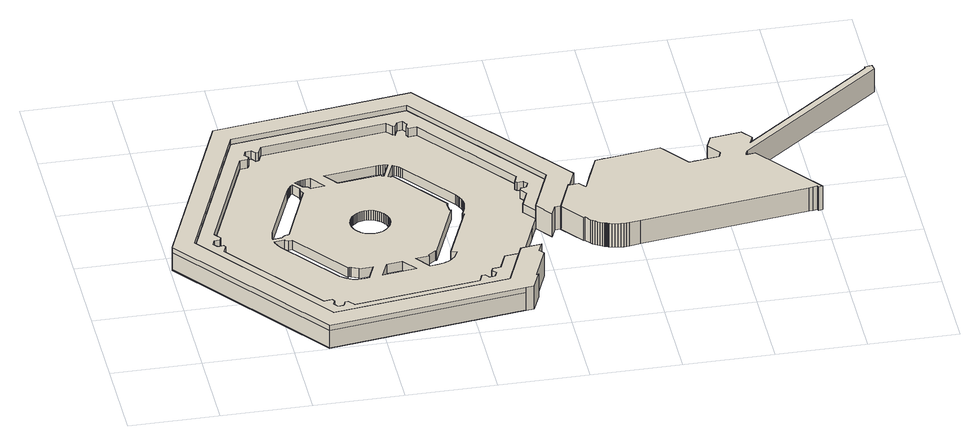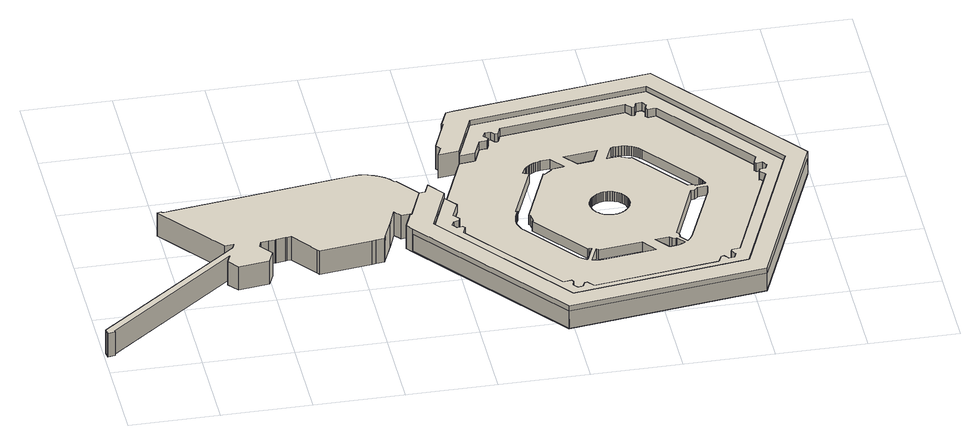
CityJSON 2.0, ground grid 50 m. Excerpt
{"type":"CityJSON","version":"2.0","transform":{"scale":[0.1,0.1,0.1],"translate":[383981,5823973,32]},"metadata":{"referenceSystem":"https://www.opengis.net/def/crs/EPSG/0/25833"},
"CityObjects":{
"building1":{"type":"Building","attributes":{"name":"Flughafen Tegel","Gemeindeschluessel":"11000012","function":"31001_3092"},"address":[{"country":"Germany","locality":"Berlin","thoroughfareNumber":"1","thoroughfareName":"Flughafen Tegel"}],"children":["building1-1","building1-2","building1-3","building1-4"]},
"building1-1":{"type":"BuildingPart","attributes":{"BezugspunktDach":"2200","measuredHeight":5.99,"storeysAboveGround":8},"parents":["building1"],"geometry":[{"type":"MultiSurface","lod":"1","boundaries":[[[0,1,2,3,4,5,6,7,8,9,10,11,12,13,14,15,16,17,18,19,20,21,22,23,24,25,26,27,28,29,30,31,32,33,34,35,36,37,38,39,40,41,42,43,44,45,46,47,48,49,50,51,52,53,54,55,56,57,58,59],[60,61,62,63,64,65,66,67,68,69,70,71,72,73,74,75,76,77,78,79,80,81,82,83,84,85,86,87,88,89,90,91,92,93,94,95,96,97,98,99,100,101,102,103,104,105],[106,107,108,109,110,111,112,113,114,115,116],[117,118,119,120,121,122,123,124,125,126,127,128,129],[130,131,132,133,134,135,136,137,138,139,140,141,142,143,144,145,146,147,148,149,150],[151,152,153,154,155,156,157,158,159,160,161,162,163,164,165,166,167,168,169,170,171,172,173,174,175,176,177,178,179,180],[181,182,183,184],[185,186,187,188,189,190,191,192,193,194,195,196,197,198,199,200,201,202,203,204,205,206,207,208,209,210,211,212,213,214,215,216,217,218,219,220,221,222,223,224,225,226,227,228,229,230,231,232,233,234,235,236,237,238,239,240]],[[241,242,243,244,245,246,247,248,249,250,251,252,253,254,255,256,257,258,259,260,261,262,263,264,265,266,267,268,269,270,271,272,273,274,275,276,277,278,279,280,281,282,283,284,285,286,287,288,289,290,291,292,293,294,295,296,297,298,299,300],[301,302,303,304,305,306,307,308,309,310,311,312,313,314,315,316,317,318,319,320,321,322,323,324,325,326,327,328,329,330,331,332,333,334,335,336,337,338,339,340,341,342,343,344,345,346],[347,348,349,350,351,352,353,354,355,356,357],[358,359,360,361,362,363,364,365,366,367,368,369,370],[371,372,373,374,375,376,377,378,379,380,381,382,383,384,385,386,387,388,389,390,391],[392,393,394,395,396,397,398,399,400,401,402,403,404,405,406,407,408,409,410,411,412,413,414,415,416,417,418,419,420,421],[422,423,424,425],[426,427,428,429,430,431,432,433,434,435,436,437,438,439,440,441,442,443,444,445,446,447,448,449,450,451,452,453,454,455,456,457,458,459,460,461,462,463,464,465,466,467,468,469,470,471,472,473,474,475,476,477,478,479,480,481]],[[274,273,26,25]],[[275,274,25,24]],[[276,275,24,23]],[[301,346,105,104]],[[302,301,104,103]],[[303,302,103,102]],[[304,303,102,101]],[[305,304,101,100]],[[306,305,100,99]],[[307,306,99,98]],[[308,307,98,97]],[[309,308,97,96]],[[310,309,96,95]],[[311,310,95,94]],[[312,311,94,93]],[[313,312,93,92]],[[314,313,92,91]],[[315,314,91,90]],[[316,315,90,89]],[[317,316,89,88]],[[318,317,88,87]],[[319,318,87,86]],[[320,319,86,85]],[[321,320,85,84]],[[322,321,84,83]],[[323,322,83,82]],[[324,323,82,81]],[[325,324,81,80]],[[326,325,80,79]],[[327,326,79,78]],[[328,327,78,77]],[[329,328,77,76]],[[330,329,76,75]],[[331,330,75,74]],[[332,331,74,73]],[[333,332,73,72]],[[334,333,72,71]],[[335,334,71,70]],[[336,335,70,69]],[[337,336,69,68]],[[338,337,68,67]],[[339,338,67,66]],[[340,339,66,65]],[[341,340,65,64]],[[342,341,64,63]],[[343,342,63,62]],[[344,343,62,61]],[[345,344,61,60]],[[346,345,60,105]],[[347,357,116,115]],[[348,347,115,114]],[[349,348,114,113]],[[350,349,113,112]],[[351,350,112,111]],[[352,351,111,110]],[[353,352,110,109]],[[354,353,109,108]],[[355,354,108,107]],[[356,355,107,106]],[[357,356,106,116]],[[358,370,129,128]],[[359,358,128,127]],[[360,359,127,126]],[[361,360,126,125]],[[362,361,125,124]],[[363,362,124,123]],[[364,363,123,122]],[[365,364,122,121]],[[366,365,121,120]],[[367,366,120,119]],[[368,367,119,118]],[[369,368,118,117]],[[370,369,117,129]],[[371,391,150,149]],[[372,371,149,148]],[[373,372,148,147]],[[374,373,147,146]],[[375,374,146,145]],[[376,375,145,144]],[[377,376,144,143]],[[378,377,143,142]],[[379,378,142,141]],[[380,379,141,140]],[[381,380,140,139]],[[382,381,139,138]],[[383,382,138,137]],[[384,383,137,136]],[[385,384,136,135]],[[386,385,135,134]],[[387,386,134,133]],[[388,387,133,132]],[[389,388,132,131]],[[390,389,131,130]],[[391,390,130,150]],[[392,421,180,179]],[[393,392,179,178]],[[394,393,178,177]],[[395,394,177,176]],[[396,395,176,175]],[[397,396,175,174]],[[398,397,174,173]],[[399,398,173,172]],[[400,399,172,171]],[[401,400,171,170]],[[402,401,170,169]],[[403,402,169,168]],[[404,403,168,167]],[[405,404,167,166]],[[406,405,166,165]],[[407,406,165,164]],[[408,407,164,163]],[[409,408,163,162]],[[410,409,162,161]],[[411,410,161,160]],[[412,411,160,159]],[[413,412,159,158]],[[414,413,158,157]],[[415,414,157,156]],[[416,415,156,155]],[[417,416,155,154]],[[418,417,154,153]],[[419,418,153,152]],[[420,419,152,151]],[[421,420,151,180]],[[422,425,184,183]],[[423,422,183,182]],[[424,423,182,181]],[[425,424,181,184]],[[426,481,240,239]],[[427,426,239,238]],[[428,427,238,237]],[[429,428,237,236]],[[430,429,236,235]],[[431,430,235,234]],[[432,431,234,233]],[[433,432,233,232]],[[434,433,232,231]],[[435,434,231,230]],[[436,435,230,229]],[[437,436,229,228]],[[438,437,228,227]],[[439,438,227,226]],[[440,439,226,225]],[[441,440,225,224]],[[442,441,224,223]],[[443,442,223,222]],[[444,443,222,221]],[[445,444,221,220]],[[446,445,220,219]],[[447,446,219,218]],[[448,447,218,217]],[[449,448,217,216]],[[450,449,216,215]],[[451,450,215,214]],[[452,451,214,213]],[[453,452,213,212]],[[454,453,212,211]],[[455,454,211,210]],[[456,455,210,209]],[[457,456,209,208]],[[458,457,208,207]],[[459,458,207,206]],[[460,459,206,205]],[[461,460,205,204]],[[462,461,204,203]],[[463,462,203,202]],[[464,463,202,201]],[[465,464,201,200]],[[466,465,200,199]],[[467,466,199,198]],[[468,467,198,197]],[[469,468,197,196]],[[470,469,196,195]],[[471,470,195,194]],[[472,471,194,193]],[[473,472,193,192]],[[474,473,192,191]],[[475,474,191,190]],[[476,475,190,189]],[[477,476,189,188]],[[478,477,188,187]],[[479,478,187,186]],[[480,479,186,185]],[[481,480,185,240]],[[241,300,59,58,482]],[[242,241,483,58,57]],[[242,57,56,243]],[[243,56,55,244]],[[244,55,54,245]],[[484,246,245,54,53]],[[246,53,52,247]],[[247,52,51,248]],[[249,248,485,51,50]],[[250,249,50,49]],[[251,250,49,48]],[[252,251,48,47]],[[253,252,47,46]],[[254,253,486,46,45,487]],[[255,254,488,45,44]],[[255,44,43,256]],[[256,489,43,42,257]],[[490,258,257,42,41]],[[259,258,41,40]],[[259,491,40,39,260]],[[261,260,39,38]],[[261,38,37,262]],[[263,262,37,36]],[[264,263,36,35]],[[264,492,35,34,265]],[[266,265,34,33,493]],[[267,266,33,32]],[[268,267,32,31]],[[268,31,30,269]],[[269,30,29,270]],[[271,270,29,28]],[[272,271,494,28,27]],[[273,272,27,26]],[[495,277,276,23,22]],[[278,277,22,21]],[[278,21,20,279]],[[279,20,19,280]],[[281,280,19,18]],[[282,281,18,17]],[[282,17,16,283]],[[283,16,15,284]],[[285,284,15,14]],[[286,285,14,13]],[[287,286,13,12]],[[287,12,11,288]],[[289,288,11,10]],[[290,289,10,9]],[[291,290,9,8]],[[292,291,8,7]],[[293,292,496,7,6]],[[294,293,6,5]],[[295,294,5,4]],[[296,295,4,3]],[[296,3,2,297]],[[297,497,2,1,298]],[[299,298,1,0]],[[300,299,0,59]]]}]},
"building1-2":{"type":"BuildingPart","attributes":{"BezugspunktDach":"2200","measuredHeight":11.52,"storeysAboveGround":8},"parents":["building1"],"geometry":[{"type":"MultiSurface","lod":"1","boundaries":[[[498,499,500,501,502,503,504,505,506,507,508,509,510,511,512,513,514,515,516,517,518,519,520,521,522,523,524,525,526,527,528,529,530,531,532,533,534,535,536,537,538,539,540,541,542,543,544,545,546,547,548,549,550,551,552,553,554,555,556,557,558,559,560,561]],[[562,563,564,565,566,567,568,569,570,571,572,573,574,575,576,577,578,579,580,581,582,583,584,585,586,587,588,589,590,591,592,593,594,595,596,597,598,599,600,601,602,603,604,605,606,607,608,609,610,611,612,613,614,615,616,617,618,619,620,621,622,623,624,625]],[[27,26,273,272,566,565,557,556]],[[28,27,556,555]],[[567,566,272,271]],[[29,28,555,554]],[[568,567,271,270,626]],[[30,29,554,553]],[[569,568,627,270,269]],[[31,30,628,553,552]],[[570,569,269,268]],[[571,570,268,267,32,31,552,551]],[[33,32,629,551,550]],[[572,571,267,266]],[[34,33,550,549]],[[573,572,266,265]],[[574,573,549,548],[265,264,35,34]],[[36,35,548,547]],[[575,574,492,264,263]],[[37,36,547,546]],[[576,575,263,262]],[[38,37,546,545]],[[577,576,262,261]],[[39,38,545,544]],[[578,577,261,260]],[[40,39,544,543]],[[579,578,260,259]],[[41,40,543,542]],[[580,579,259,258]],[[42,41,542,541]],[[581,580,258,257]],[[582,581,630,257,256,43,42,541,540]],[[631,44,43,256,255,583,582,540,539]],[[45,44,539,538]],[[584,583,632,255,254]],[[253,46,45,538,537]],[[585,584,633,254,253]],[[47,46,253,252,634,586,585,537,536]],[[48,47,635,536,535]],[[587,586,252,251]],[[49,48,535,534]],[[588,587,251,250]],[[50,49,250,249,50,589,588,534,533]],[[51,50,533,532]],[[590,589,249,248]],[[52,51,532,531]],[[591,590,51,248,247]],[[53,52,531,530]],[[592,591,247,246]],[[636,54,53,530,529]],[[593,592,637,246,245]],[[594,593,245,244,55,54,529,528]],[[56,55,244,243,595,594,528,527]],[[596,595,243,242,57,56,638,527,526]],[[597,596,639,242,241,58,57,526,525]],[[598,597,525,524]],[[0,59,524,523]],[[599,598,59,300,299]],[[600,599,523,522],[299,298,1,0]],[[640,2,1,298,297,601,600,522,521]],[[3,2,521,520]],[[602,601,297,296]],[[603,602,641,296,295,4,3,520,519]],[[604,603,295,294,5,4,519,518]],[[605,604,518,517],[294,293,6,5]],[[642,7,6,517,516]],[[606,605,6,293,292]],[[607,606,516,515],[292,291,8,7]],[[9,8,291,290,608,607,515,514]],[[10,9,290,289,609,608,514,513]],[[11,10,289,288,610,609,513,512]],[[12,11,512,511]],[[611,610,643,288,287]],[[612,611,511,510],[287,286,13,12]],[[14,13,510,509]],[[613,612,644,286,285]],[[15,14,509,508]],[[614,613,645,285,284]],[[615,614,646,284,283,16,15,508,507]],[[616,615,283,282,17,16,507,506]],[[18,17,506,505]],[[617,616,647,282,281,648]],[[19,18,281,280,618,617,505,504]],[[619,618,280,279,20,19,504,503]],[[620,619,649,279,278,21,20,503,502]],[[22,21,502,501]],[[621,620,278,277]],[[23,22,277,276,622,621,501,500]],[[625,561,560,562]],[[562,560,559,563]],[[563,650,559,558,564]],[[564,651,558,557,565]],[[272,273,26,27]],[[271,272,27,28]],[[626,270,271,28,29]],[[269,270,627,29,30]],[[268,269,628,30,31]],[[31,32,267,268]],[[266,267,629,32,33]],[[265,266,33,34]],[[35,264,265,34]],[[263,264,492,35,36]],[[262,263,36,37]],[[261,262,37,38]],[[260,261,38,39]],[[259,260,39,40]],[[258,259,40,41]],[[257,258,41,42]],[[42,43,256,257,630]],[[255,256,43,44,631]],[[254,255,632,44,45]],[[254,633,45,46,253]],[[634,252,253,46,47]],[[251,252,635,47,48]],[[250,251,48,49]],[[249,250,49,50]],[[248,249,50,51]],[[247,248,51,52]],[[246,247,52,53]],[[245,246,637,53,54,636]],[[54,55,244,245]],[[243,244,55,56]],[[638,56,57,242,243]],[[57,58,241,242,639]],[[299,300,59,0]],[[1,298,299,0]],[[297,298,1,2,640]],[[296,297,2,3]],[[3,4,295,296,641]],[[4,5,294,295]],[[6,293,294,5]],[[292,293,6,7,642]],[[8,291,292,7]],[[290,291,8,9]],[[289,290,9,10]],[[288,289,10,11]],[[287,288,643,11,12]],[[13,286,287,12]],[[285,286,644,13,14]],[[284,285,645,14,15]],[[15,16,283,284,646]],[[16,17,282,283]],[[648,281,282,647,17,18]],[[280,281,18,19]],[[19,20,279,280]],[[20,21,278,279,649]],[[277,278,21,22]],[[276,277,22,23]],[[623,622,500,499]],[[623,652,499,498,624]],[[625,624,498,561]]]}]},
"building1-3":{"type":"BuildingPart","attributes":{"BezugspunktDach":"2200","measuredHeight":14.78,"storeysAboveGround":8},"parents":["building1"],"geometry":[{"type":"MultiSurface","lod":"1","boundaries":[[[653,654,655,656,657,658,659,660,661,662,663,664,665,666,667,668,669,670,671,672,673,674,675,676,677,678]],[[679,680,681,682,683,684,685,686,687,688,689,690,691,692,693,694,695,696,697,698,699,700,701,702,703,704]],[[705,706,707,678,677]],[[679,704,708,709]],[[710,705,677,676]],[[680,679,709,711]],[[681,680,712,711,713,714,710,676,675]],[[682,681,675,674]],[[683,682,674,673]],[[686,685,671,670]],[[687,686,670,669]],[[688,687,669,668]],[[689,688,715,565,564,558,557,668,667]],[[559,558,667,666]],[[690,689,564,563]],[[560,559,666,665]],[[691,690,563,562]],[[561,560,665,664]],[[692,691,716,562,625]],[[693,692,664,663],[625,624,498,561]],[[499,498,624,623,694,693,663,662]],[[695,694,662,661],[623,622,500,499]],[[696,695,661,660]],[[697,696,660,659]],[[698,697,659,658]],[[699,698,658,657]],[[700,699,657,656]],[[701,700,656,655]],[[702,701,655,654]],[[717,718,654,653]],[[703,702,719,720]],[[706,717,653,678]],[[704,703,720,708]],[[709,708,707,706,705]],[[711,709,705,710]],[[710,714,713,711,712]],[[684,683,673,672]],[[684,672,671,685]],[[557,558,564,565,715]],[[563,564,558,559]],[[562,563,559,560]],[[625,562,716,560,561]],[[498,624,625,561]],[[623,624,498,499]],[[500,622,623,499]],[[720,719,718,717]],[[708,720,717,706]]]}]},
"building1-4":{"type":"BuildingPart","attributes":{"BezugspunktDach":"2200","measuredHeight":14.93,"storeysAboveGround":8},"parents":["building1"],"geometry":[{"type":"Solid","lod":"1","boundaries":[[[[721,722,723,724,725,726,727,728,729,730,731,732,733,734,735,736,737,738,739,740,741,742,743,744,745,746,747,748,749,750,751,752,753,754,755,756,757,758,759,760,761,762,763,764,765,766,767,768,769,770,771,772,773,774,775,776,777,778,779,780,781,782,673,672,671]],[[783,784,785,786,787,788,789,790,791,792,793,794,795,796,797,798,799,800,801,802,803,804,805,806,807,808,809,810,811,812,813,814,815,816,817,818,819,820,821,822,823,824,825,826,827,828,829,830,831,832,833,834,835,836,837,838,839,840,841,842,843,844,845,846,847]],[[783,847,671,672],[685,684,672,671]],[[784,783,672,673],[684,683,673,672]],[[785,784,673,782]],[[786,785,782,781]],[[787,786,781,780]],[[788,787,780,779]],[[789,788,779,778]],[[790,789,778,777]],[[791,790,777,776]],[[792,791,776,775]],[[793,792,775,774]],[[794,793,774,773]],[[795,794,773,772]],[[796,795,772,771]],[[797,796,771,770]],[[798,797,770,769]],[[799,798,769,768]],[[800,799,768,767]],[[801,800,767,766]],[[802,801,766,765]],[[803,802,765,764]],[[804,803,764,763]],[[805,804,763,762]],[[806,805,762,761]],[[807,806,761,760]],[[808,807,760,759]],[[809,808,759,758]],[[810,809,758,757]],[[811,810,757,756]],[[812,811,756,755]],[[813,812,755,754]],[[814,813,754,753]],[[815,814,753,752]],[[816,815,752,751]],[[817,816,751,750]],[[818,817,750,749]],[[819,818,749,748]],[[820,819,748,747]],[[821,820,747,746]],[[822,821,746,745]],[[823,822,745,744]],[[824,823,744,743]],[[825,824,743,742]],[[826,825,742,741]],[[827,826,741,740]],[[828,827,740,739]],[[829,828,739,738]],[[830,829,738,737]],[[831,830,737,736]],[[832,831,736,735]],[[833,832,735,734]],[[834,833,734,733]],[[835,834,733,732]],[[836,835,732,731]],[[837,836,731,730]],[[838,837,730,729]],[[839,838,729,728]],[[840,839,728,727]],[[841,840,727,726]],[[842,841,726,725]],[[843,842,725,724]],[[844,843,724,723]],[[845,844,723,722]],[[846,845,722,721]],[[847,846,721,671]],[[672,684,685,671]],[[673,683,684,672]]]]}]}
},
"vertices":[
[257,888,68],[289,894,68],[299,879,68],[282,836,68],[712,281,68],[758,287,68],[768,273,68],[758,244,68],[777,218,68],[810,222,68],[821,253,68],[839,254,68],[867,218,68],[1563,311,68],[1580,356,68],[1598,358,68],[1617,333,68],[1649,337,68],[1662,368,68],[1642,392,68],[1649,408,68],[1695,414,68],[1734,511,68],[1824,522,68],[1858,606,68],[1941,810,68],[1977,897,68],[1922,969,68],[1960,1064,68],[1932,1101,68],[1939,1118,68],[1970,1123,68],[1983,1153,68],[1964,1178,68],[1930,1174,68],[1921,1187,68],[1938,1231,68],[1508,1785,68],[1461,1779,68],[1451,1794,68],[1462,1823,68],[1442,1849,68],[1411,1845,68],[1398,1815,68],[1382,1813,68],[1353,1849,68],[658,1755,68],[640,1712,68],[623,1709,68],[602,1734,68],[569,1730,68],[558,1700,68],[578,1675,68],[570,1658,68],[525,1653,68],[259,1002,68],[288,966,68],[281,948,68],[249,944,68],[236,913,68],[1457,603,68],[1445,596,68],[1433,590,68],[1421,585,68],[1408,582,68],[1395,579,68],[1343,572,68],[1281,653,68],[1356,663,68],[1354,672,68],[1396,703,68],[1404,700,68],[1553,1064,68],[1545,1067,68],[1539,1118,68],[1545,1125,68],[1307,1434,68],[1298,1429,68],[1285,1435,68],[1325,1532,68],[1336,1525,68],[1346,1518,68],[1356,1510,68],[1365,1501,68],[1374,1492,68],[1602,1196,68],[1609,1186,68],[1615,1176,68],[1620,1165,68],[1625,1154,68],[1628,1142,68],[1630,1130,68],[1631,1118,68],[1631,1105,68],[1629,1090,68],[1626,1076,68],[1622,1061,68],[1617,1047,68],[1611,1032,68],[1605,1019,68],[1614,1014,68],[1477,683,68],[1508,671,68],[1486,630,68],[1477,620,68],[1467,611,68],[1251,1448,68],[1250,1456,68],[1010,1425,68],[949,1506,68],[1242,1545,68],[1254,1546,68],[1267,1546,68],[1279,1545,68],[1291,1543,68],[1303,1540,68],[1263,1443,68],[859,1405,68],[847,1419,68],[826,1427,68],[822,1424,68],[787,1470,68],[796,1475,68],[806,1480,68],[815,1484,68],[825,1488,68],[835,1490,68],[846,1492,68],[875,1496,68],[937,1415,68],[804,1410,68],[801,1407,68],[802,1385,68],[813,1370,68],[664,1002,68],[644,999,68],[626,985,68],[627,981,68],[571,974,68],[571,986,68],[572,999,68],[574,1011,68],[577,1023,68],[581,1035,68],[733,1403,68],[737,1413,68],[742,1422,68],[748,1431,68],[754,1440,68],[761,1448,68],[769,1456,68],[631,954,68],[651,944,68],[672,947,68],[913,635,68],[919,640,68],[929,637,68],[966,620,68],[968,613,68],[1045,621,68],[1006,527,68],[991,524,68],[976,523,68],[960,522,68],[945,522,68],[929,524,68],[917,527,68],[905,532,68],[894,537,68],[882,544,68],[872,551,68],[862,559,68],[853,568,68],[844,578,68],[599,894,68],[593,904,68],[587,915,68],[582,926,68],[578,937,68],[574,949,68],[631,958,68],[1119,631,68],[1207,642,68],[1268,563,68],[1081,537,68],[1098,927,68],[1086,929,68],[1074,932,68],[1063,937,68],[1052,943,68],[1042,950,68],[1033,958,68],[1025,967,68],[1018,977,68],[1012,988,68],[1007,1000,68],[1004,1011,68],[1002,1024,68],[1001,1036,68],[1002,1048,68],[1005,1060,68],[1008,1072,68],[1013,1083,68],[1019,1093,68],[1026,1103,68],[1034,1112,68],[1044,1120,68],[1054,1127,68],[1064,1132,68],[1075,1137,68],[1087,1140,68],[1099,1142,68],[1111,1142,68],[1123,1141,68],[1135,1139,68],[1147,1136,68],[1158,1131,68],[1168,1125,68],[1178,1118,68],[1187,1109,68],[1195,1100,68],[1202,1090,68],[1207,1080,68],[1212,1069,68],[1215,1057,68],[1217,1046,68],[1217,1034,68],[1217,1022,68],[1215,1010,68],[1211,999,68],[1207,988,68],[1201,977,68],[1194,968,68],[1186,959,68],[1178,951,68],[1168,944,68],[1158,938,68],[1147,933,68],[1135,930,68],[1123,927,68],[1111,926,68],[249,944,8],[281,948,8],[288,966,8],[259,1002,8],[525,1653,8],[570,1658,8],[578,1675,8],[558,1700,8],[569,1730,8],[602,1734,8],[623,1709,8],[640,1712,8],[658,1755,8],[1353,1849,8],[1382,1813,8],[1398,1815,8],[1411,1845,8],[1442,1849,8],[1462,1823,8],[1451,1794,8],[1461,1779,8],[1508,1785,8],[1938,1231,8],[1921,1187,8],[1930,1174,8],[1964,1178,8],[1983,1153,8],[1970,1123,8],[1939,1118,8],[1932,1101,8],[1960,1064,8],[1922,969,8],[1977,897,8],[1941,810,8],[1858,606,8],[1824,522,8],[1734,511,8],[1695,414,8],[1649,408,8],[1642,392,8],[1662,368,8],[1649,337,8],[1617,333,8],[1598,358,8],[1580,356,8],[1563,311,8],[867,218,8],[839,254,8],[821,253,8],[810,222,8],[777,218,8],[758,244,8],[768,273,8],[758,287,8],[712,281,8],[282,836,8],[299,879,8],[289,894,8],[257,888,8],[236,913,8],[1477,620,8],[1486,630,8],[1508,671,8],[1477,683,8],[1614,1014,8],[1605,1019,8],[1611,1032,8],[1617,1047,8],[1622,1061,8],[1626,1076,8],[1629,1090,8],[1631,1105,8],[1631,1118,8],[1630,1130,8],[1628,1142,8],[1625,1154,8],[1620,1165,8],[1615,1176,8],[1609,1186,8],[1602,1196,8],[1374,1492,8],[1365,1501,8],[1356,1510,8],[1346,1518,8],[1336,1525,8],[1325,1532,8],[1285,1435,8],[1298,1429,8],[1307,1434,8],[1545,1125,8],[1539,1118,8],[1545,1067,8],[1553,1064,8],[1404,700,8],[1396,703,8],[1354,672,8],[1356,663,8],[1281,653,8],[1343,572,8],[1395,579,8],[1408,582,8],[1421,585,8],[1433,590,8],[1445,596,8],[1457,603,8],[1467,611,8],[1303,1540,8],[1291,1543,8],[1279,1545,8],[1267,1546,8],[1254,1546,8],[1242,1545,8],[949,1506,8],[1010,1425,8],[1250,1456,8],[1251,1448,8],[1263,1443,8],[875,1496,8],[846,1492,8],[835,1490,8],[825,1488,8],[815,1484,8],[806,1480,8],[796,1475,8],[787,1470,8],[822,1424,8],[826,1427,8],[847,1419,8],[859,1405,8],[937,1415,8],[761,1448,8],[754,1440,8],[748,1431,8],[742,1422,8],[737,1413,8],[733,1403,8],[581,1035,8],[577,1023,8],[574,1011,8],[572,999,8],[571,986,8],[571,974,8],[627,981,8],[626,985,8],[644,999,8],[664,1002,8],[813,1370,8],[802,1385,8],[801,1407,8],[804,1410,8],[769,1456,8],[574,949,8],[578,937,8],[582,926,8],[587,915,8],[593,904,8],[599,894,8],[844,578,8],[853,568,8],[862,559,8],[872,551,8],[882,544,8],[894,537,8],[905,532,8],[917,527,8],[929,524,8],[945,522,8],[960,522,8],[976,523,8],[991,524,8],[1006,527,8],[1045,621,8],[968,613,8],[966,620,8],[929,637,8],[919,640,8],[913,635,8],[672,947,8],[651,944,8],[631,954,8],[631,958,8],[1268,563,8],[1207,642,8],[1119,631,8],[1081,537,8],[1123,927,8],[1135,930,8],[1147,933,8],[1158,938,8],[1168,944,8],[1178,951,8],[1186,959,8],[1194,968,8],[1201,977,8],[1207,988,8],[1211,999,8],[1215,1010,8],[1217,1022,8],[1217,1034,8],[1217,1046,8],[1215,1057,8],[1212,1069,8],[1207,1080,8],[1202,1090,8],[1195,1100,8],[1187,1109,8],[1178,1118,8],[1168,1125,8],[1158,1131,8],[1147,1136,8],[1135,1139,8],[1123,1141,8],[1111,1142,8],[1099,1142,8],[1087,1140,8],[1075,1137,8],[1064,1132,8],[1054,1127,8],[1044,1120,8],[1034,1112,8],[1026,1103,8],[1019,1093,8],[1013,1083,8],[1008,1072,8],[1005,1060,8],[1002,1048,8],[1001,1036,8],[1002,1024,8],[1004,1011,8],[1007,1000,8],[1012,988,8],[1018,977,8],[1025,967,8],[1033,958,8],[1042,950,8],[1052,943,8],[1063,937,8],[1074,932,8],[1086,929,8],[1098,927,8],[1111,926,8],[249,944,60],[249,944,38],[570,1658,64],[558,1700,38],[658,1755,50],[1353,1849,64],[1353,1849,24],[1398,1815,31],[1442,1849,38],[1462,1823,23],[1921,1187,38],[1964,1178,64],[1960,1064,53],[1734,511,52],[758,244,15],[299,879,22],
[735,121,121],[1714,253,121],[1824,522,121],[1734,511,121],[1695,414,121],[1649,408,121],[1642,392,121],[1662,368,121],[1649,337,121],[1617,333,121],[1598,358,121],[1580,356,121],[1563,311,121],[867,218,121],[839,254,121],[821,253,121],[810,222,121],[777,218,121],[758,244,121],[768,273,121],[758,287,121],[712,281,121],[282,836,121],[299,879,121],[289,894,121],[257,888,121],[236,913,121],[249,944,121],[281,948,121],[288,966,121],[259,1002,121],[525,1653,121],[570,1658,121],[578,1675,121],[558,1700,121],[569,1730,121],[602,1734,121],[623,1709,121],[640,1712,121],[658,1755,121],[1353,1849,121],[1382,1813,121],[1398,1815,121],[1411,1845,121],[1442,1849,121],[1462,1823,121],[1451,1794,121],[1461,1779,121],[1508,1785,121],[1938,1231,121],[1921,1187,121],[1930,1174,121],[1964,1178,121],[1983,1153,121],[1970,1123,121],[1939,1118,121],[1932,1101,121],[1960,1064,121],[1922,969,121],[1977,897,121],[2087,1166,121],[1484,1946,121],[506,1813,121],[134,900,121],[506,1813,6],[1484,1946,6],[2087,1166,6],[1977,897,6],[1922,969,6],[1960,1064,6],[1932,1101,6],[1939,1118,6],[1970,1123,6],[1983,1153,6],[1964,1178,6],[1930,1174,6],[1921,1187,6],[1938,1231,6],[1508,1785,6],[1461,1779,6],[1451,1794,6],[1462,1823,6],[1442,1849,6],[1411,1845,6],[1398,1815,6],[1382,1813,6],[1353,1849,6],[658,1755,6],[640,1712,6],[623,1709,6],[602,1734,6],[569,1730,6],[558,1700,6],[578,1675,6],[570,1658,6],[525,1653,6],[259,1002,6],[288,966,6],[281,948,6],[249,944,6],[236,913,6],[257,888,6],[289,894,6],[299,879,6],[282,836,6],[712,281,6],[758,287,6],[768,273,6],[758,244,6],[777,218,6],[810,222,6],[821,253,6],[839,254,6],[867,218,6],[1563,311,6],[1580,356,6],[1598,358,6],[1617,333,6],[1649,337,6],[1662,368,6],[1642,392,6],[1649,408,6],[1695,414,6],[1734,511,6],[1824,522,6],[1714,253,6],[735,121,6],[134,900,6],[1932,1101,21],[1932,1101,52],[1939,1118,38],[1983,1153,54],[1411,1845,45],[1382,1813,28],[1382,1813,38],[1353,1849,12],[640,1712,22],[640,1712,38],[525,1653,30],[570,1658,48],[288,966,47],[281,948,61],[299,879,48],[282,836,24],[758,244,14],[839,254,42],[1563,311,58],[1580,356,22],[1598,358,38],[1649,337,67],[1662,368,65],[1649,408,38],[1484,1946,97],[2087,1166,64],[1714,253,59],
[689,5,153],[1781,152,153],[1825,159,153],[1869,264,153],[1860,263,153],[1937,453,153],[1916,480,153],[1941,539,153],[1824,522,153],[1714,253,153],[735,121,153],[134,900,153],[506,1813,153],[1484,1946,153],[2087,1166,153],[1977,897,153],[2049,804,153],[2074,864,153],[2108,868,153],[2184,1058,153],[2190,1052,153],[2233,1156,153],[2205,1191,153],[1530,2061,153],[430,1913,153],[9,883,153],[430,1913,5],[1530,2061,5],[2205,1191,5],[2233,1156,5],[2190,1052,5],[2184,1058,5],[2108,868,5],[2074,864,5],[2049,804,5],[1977,897,5],[2087,1166,5],[1484,1946,5],[506,1813,5],[134,900,5],[735,121,5],[1714,253,5],[1824,522,5],[1941,539,5],[1916,480,5],[1937,453,5],[1860,263,5],[1869,264,5],[1825,159,5],[1781,152,5],[689,5,5],[9,883,5],[430,1913,121],[9,883,121],[9,883,71],[9,883,9],[430,1913,9],[1530,2061,121],[1530,2061,9],[1530,2061,66],[2205,1191,9],[2205,1191,121],[1977,897,84],[506,1813,105],[689,5,121],[1781,152,121],[1781,152,9],[689,5,9],
[2205,741,153],[2213,741,153],[2238,711,153],[2248,701,153],[2259,693,153],[2270,685,153],[2282,678,153],[2294,671,153],[2306,666,153],[2310,664,153],[2314,663,153],[2317,661,153],[2321,660,153],[2324,658,153],[2327,657,153],[2342,652,153],[2357,648,153],[2373,645,153],[2389,644,153],[2405,643,153],[2421,644,153],[2436,645,153],[2497,654,153],[3432,782,153],[3455,785,153],[3478,789,153],[3485,780,153],[3506,784,153],[3216,1158,153],[3166,1151,153],[3164,1154,153],[3168,1163,153],[3176,1183,153],[3985,1809,153],[3981,1838,153],[3980,1843,153],[3979,1843,153],[3939,1838,153],[3941,1827,153],[3207,1257,153],[3215,1275,153],[3227,1304,153],[3179,1364,153],[3006,1341,153],[2977,1270,153],[3034,1196,153],[3022,1163,153],[2978,1157,153],[2940,1152,153],[2935,1151,153],[2882,1144,153],[2873,1143,153],[2852,1140,153],[2739,1288,153],[2728,1302,153],[2437,1262,153],[2415,1259,153],[2368,1252,153],[2361,1236,153],[2314,1120,153],[2273,1018,153],[2241,1058,153],[2184,1058,3],[2190,1052,3],[2241,1058,3],[2273,1018,3],[2314,1120,3],[2361,1236,3],[2368,1252,3],[2415,1259,3],[2437,1262,3],[2728,1302,3],[2739,1288,3],[2852,1140,3],[2873,1143,3],[2882,1144,3],[2935,1151,3],[2940,1152,3],[2978,1157,3],[3022,1163,3],[3034,1196,3],[2977,1270,3],[3006,1341,3],[3179,1364,3],[3227,1304,3],[3215,1275,3],[3207,1257,3],[3941,1827,3],[3939,1838,3],[3979,1843,3],[3980,1843,3],[3981,1838,3],[3985,1809,3],[3176,1183,3],[3168,1163,3],[3164,1154,3],[3166,1151,3],[3216,1158,3],[3506,784,3],[3485,780,3],[3478,789,3],[3455,785,3],[3432,782,3],[2497,654,3],[2436,645,3],[2421,644,3],[2405,643,3],[2389,644,3],[2373,645,3],[2357,648,3],[2342,652,3],[2327,657,3],[2324,658,3],[2321,660,3],[2317,661,3],[2314,663,3],[2310,664,3],[2306,666,3],[2294,671,3],[2282,678,3],[2270,685,3],[2259,693,3],[2248,701,3],[2238,711,3],[2213,741,3],[2205,741,3],[2108,868,3]
]}
